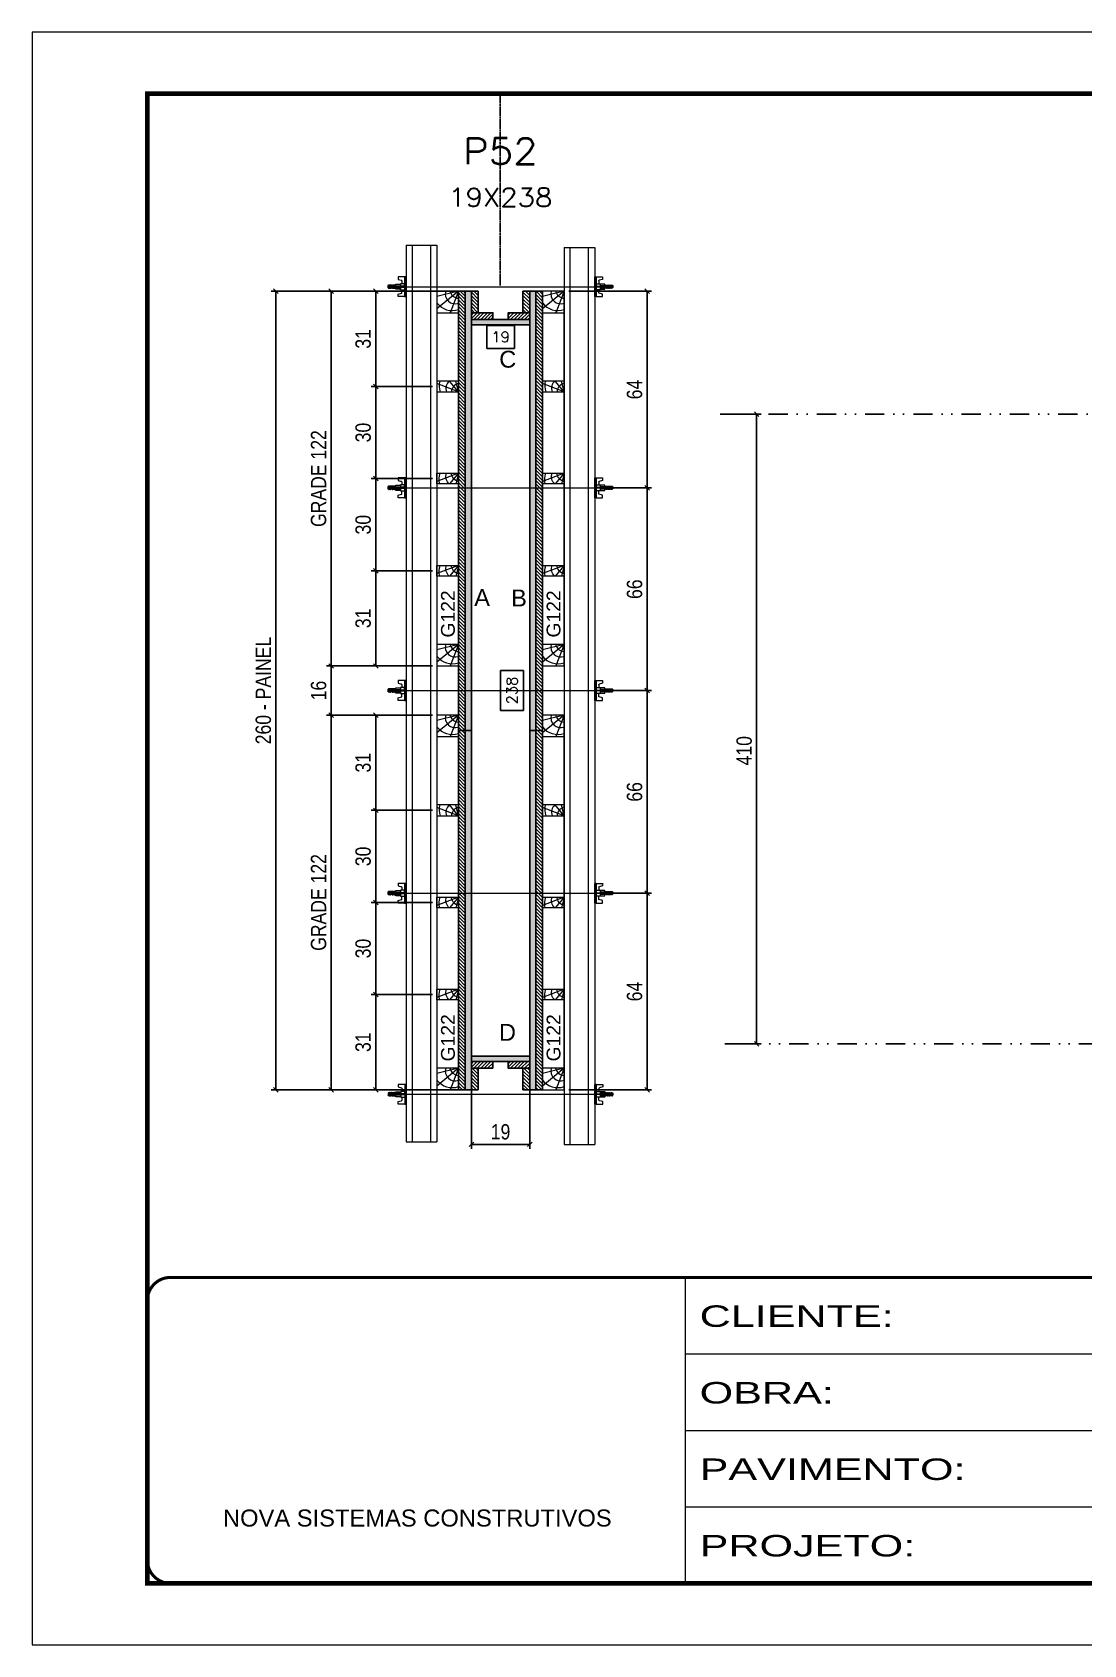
# Model space of a CAD drawing. Extents: x 2949 to 9203, y -16089 to 12527.
# Drawn here: x 2949 to 3634, y -12643 to -11593 of the extents above; entities that cross this region are included whole.
import ezdxf
from ezdxf.enums import TextEntityAlignment as Align

# ---------------------------------------------------------------- set-up
doc = ezdxf.new("R2010")
doc.units = 0
for name, pattern in [('CONTINUO', [0]), ('DASHED', [0.75, 0.5, -0.25]), ('DIVIDE2', [0.625, 0.25, -0.125, 0, -0.125, 0, -0.125]), ('HIDDEN', [0.375, 0.25, -0.125])]:
    doc.linetypes.add(name, pattern=pattern)
for name, color, linetype in [('CHAPA', 1, 'Continuous'), ('COTA', 241, 'Continuous'), ('Cota Seção (2x)', 4, 'Continuous'), ('cotas', 4, 'Continuous'), ('MEIO_PONT', 93, 'Continuous'), ('Nível', 160, 'Continuous'), ('Painéis', 200, 'Continuous'), ('SARRAFO', 251, 'Continuous'), ('Texto de Titulo', 7, 'Continuous'), ('Texto Qtd Sarr', 242, 'Continuous'), ('TEXTO_GERAL', 7, 'Continuous')]:
    doc.layers.add(name, color=color, linetype=linetype)
for name, color, linetype, lineweight in [('Folhas', 255, 'Continuous', 9), ('Hachura', 251, 'Continuous', 9), ('Madeira', 126, 'Continuous', 18), ('Perfil Metálico', 224, 'Continuous', 18), ('SARRAFO DE PRESSAO', 251, 'DASHED', 9), ('Texto Seção', 7, 'Continuous', 15)]:
    doc.layers.add(name, color=color, linetype=linetype, lineweight=lineweight)
doc.styles.add('ARIAL', font='arial.ttf')
doc.styles.add('COTA TECNICA', font='techl___.ttf', dxfattribs={"height": 10})
doc.styles.add('COTA TECNICA 2X', font='techl___.ttf', dxfattribs={"height": 10})
doc.styles.add('ROMANS', font='romans.shx')
doc.styles.add('SANSSERIF', font='sas_____.pfb')
doc.styles.add('Tecnologia', font='')
doc.styles.get('Tecnologia').set_extended_font_data('Forgotten Futurist')
doc.dimstyles.new('PAINEL', dxfattribs={"dimtxt": 10, "dimasz": 3, "dimexe": 3, "dimexo": 3, "dimgap": 3, "dimtad": 1, "dimdec": 1, "dimzin": 12, "dimdsep": 46, "dimtxsty": 'COTA TECNICA', "dimblk1": 'OBLIQUE', "dimblk2": 'OBLIQUE', "dimsah": 1, "dimcen": 0.9, "dimclrd": 4, "dimclre": 4, "dimclrt": 240, "dimadec": 1, "dimazin": 3, "dimtfac": 1, "dimtdec": 1, "dimtmove": 0, "dimatfit": 3, "dimfxl": 1, "dimtolj": 1, "dimtzin": 12, "dimarcsym": 0})
doc.dimstyles.new('SECAO PILAR', dxfattribs={"dimtxt": 10, "dimasz": 3, "dimexe": 3, "dimexo": 3, "dimgap": 3, "dimtad": 1, "dimdec": 1, "dimlfac": 0.5, "dimzin": 12, "dimdsep": 46, "dimtxsty": 'COTA TECNICA 2X', "dimblk1": 'OBLIQUE', "dimblk2": 'OBLIQUE', "dimsah": 1, "dimcen": 0.9, "dimclrd": 256, "dimclre": 256, "dimclrt": 256, "dimadec": 1, "dimazin": 3, "dimtfac": 1, "dimtdec": 1, "dimtmove": 0, "dimatfit": 3, "dimfxl": 1, "dimtolj": 1, "dimtzin": 12, "dimarcsym": 0})
doc.dimstyles.new('SECÇÃO 2', dxfattribs={"dimtxt": 7, "dimasz": 6, "dimexe": 0.18, "dimexo": 2, "dimgap": -4, "dimtad": 3, "dimdec": 1, "dimlfac": 0.5, "dimzin": 12, "dimdsep": 46, "dimtxsty": 'ROMANS', "dimblk": 'ARCHTICK', "dimcen": 0.09, "dimse1": 1, "dimse2": 1, "dimsd1": 1, "dimsd2": 1, "dimclrd": 180, "dimclre": 5, "dimclrt": 1, "dimadec": 0, "dimazin": 3, "dimtfac": 1, "dimtdec": 1, "dimtofl": 0, "dimtmove": 0, "dimatfit": 3, "dimldrblk": 'ARCHTICK', "dimfxl": 1, "dimtolj": 1, "dimtzin": 0, "dimarcsym": 0})
pattern_1 = [(135, (-19656.3511, -2638.021), (-1.12253202, -1.12253202), [])]
pattern_2 = [(135, (-19664.7511, -2773.041), (-1.12253202, -1.12253202), [])]

# ---------------------------------------------------------------- blocks, each defined once
blk = doc.blocks.new('9999999999')
at = {"color": 30, "linetype": 'CONTINUO'}
for p, q in [((98564.6, 34230.2), (98564.6, 34429.4)), ((98564.6, 34379.6), (99584, 34379.6)), ((98564.6, 34329.8), (99488, 34329.8)), ((98564.6, 34280), (99488, 34280))]:
    blk.add_line(p, q, dxfattribs=at)
at = {"color": 30, "linetype": 'CONTINUO', "const_width": 2}
blk.add_lwpolyline([(99584, 34230.2), (99584, 34414.4, 0.414214), (99569, 34429.4), (98229, 34429.4, 0.414214), (98214, 34414.4), (98214, 34245.2, 0.414214), (98229, 34230.2), (99584, 34230.2)], format="xyb", dxfattribs=at)
at = {"layer": 'Folhas'}
blk.add_lwpolyline([(98139, 34190.2), (99624, 34190.2), (99624, 35240.2), (98139, 35240.2)], close=True, dxfattribs=at)
at = {"layer": 'Folhas', "color": 30, "const_width": 3}
blk.add_lwpolyline([(98214, 34230.2), (99584, 34230.2), (99584, 35200.2), (98214, 35200.2)], close=True, dxfattribs=at)
at = {"color": 7, "linetype": 'Continuous', "ltscale": 5, "style": 'ARIAL'}
blk.add_text('NOVA SISTEMAS CONSTRUTIVOS', height=11.059, dxfattribs=at).set_placement((98263.2, 34267.2))
at = {"layer": 'Folhas', "color": 7, "style": 'Tecnologia', "width": 1.5}
for s, p in [('CLIENTE:', (98573.7, 34397.2)), ('OBRA:', (98573.7, 34347.3)), ('PAVIMENTO:', (98573.7, 34297.5)), ('PROJETO:', (98573.7, 34247.7))]:
    blk.add_text(s, height=14, dxfattribs=at).set_placement(p)
blk = doc.blocks.new('titulo1')
at = {"layer": 'Defpoints', "color": 252, "linetype": 'HIDDEN', "ltscale": 2}
blk.add_line((0, 0), (0, 125), dxfattribs=at)
at = {"layer": 'Defpoints', "style": 'ROMANS', "oblique": 15}
blk.add_attdef('FOLHA', text='', height=10, dxfattribs=at).set_placement((0, 15.6), align=Align.MIDDLE_CENTER)
at = {"layer": 'Texto Qtd Sarr', "color": 3, "style": 'ROMANS', "oblique": 15}
for tag, height, p in [('TITULO', 17, (0, 71.4)), ('SEÇÃO', 12, (0, 41.5))]:
    blk.add_attdef(tag, text='', height=height, dxfattribs=at).set_placement(p, align=Align.MIDDLE_CENTER)
blk = doc.blocks.new('*D2833')
at = {"layer": 'Cota Seção (2x)', "color": 180, "lineweight": -2, "transparency": 16777216}
for p, q in [((3263.1, -11784.2), (3245.1, -11784.2)), ((3245.1, -11784.2), (3245.1, -11799.2)), ((3263.1, -11799.2), (3263.1, -11784.2)), ((3245.1, -11799.2), (3263.1, -11799.2))]:
    blk.add_line(p, q, dxfattribs=at)
at = {"layer": 'Defpoints', "color": 0, "transparency": 16777216}
for p in [(3235.1, -11801.3), (3273.1, -11801.3), (3235.1, -11803.2)]:
    blk.add_point(p, dxfattribs=at)
at = {"layer": 'Cota Seção (2x)', "color": 1, "transparency": 16777216, "insert": (3254.1, -11791.7), "char_height": 7, "attachment_point": 5, "style": 'ROMANS'}
blk.add_mtext('\\A1;19', dxfattribs=at)
blk = doc.blocks.new('_ArchTick')
at = {"color": 0, "linetype": 'ByBlock', "const_width": 0.15}
blk.add_lwpolyline([(-0.5, -0.5), (0.5, 0.5)], dxfattribs=at)
blk = doc.blocks.new('_Oblique')
at = {"color": 0, "linetype": 'ByBlock', "lineweight": -2}
blk.add_line((-0.5, -0.5), (0.5, 0.5), dxfattribs=at)
blk = doc.blocks.new('*D2834')
at = {"layer": 'COTA', "lineweight": -2, "transparency": 16777216}
for p, q in [((3231.4, -11762), (3104.7, -11762)), ((3107.7, -11762), (3107.7, -12282)), ((3231.4, -12282), (3104.7, -12282))]:
    blk.add_line(p, q, dxfattribs=at)
at = {"layer": 'Defpoints', "color": 0, "transparency": 16777216}
for p in [(3234.4, -11762), (3107.7, -12282), (3234.4, -12282)]:
    blk.add_point(p, dxfattribs=at)
at = {"layer": 'COTA', "lineweight": -2, "transparency": 16777216, "xscale": 3, "yscale": 3, "zscale": 3}
for p, rotation in [((3107.7, -11762), 90), ((3107.7, -12282), 270)]:
    blk.add_blockref('_Oblique', p, dxfattribs=dict(at, rotation=rotation))
at = {"layer": 'COTA', "transparency": 16777216, "insert": (3099.6, -12022), "char_height": 10, "attachment_point": 5, "rotation": 90, "style": 'COTA TECNICA 2X'}
blk.add_mtext('\\A1;260 - PAINEL', dxfattribs=at)
blk = doc.blocks.new('C')
at = {"layer": 'Hachura', "color": 0}
for p, q in [((0, 3.22), (0, -3.22)), ((0.45, 3.22), (0, 3.22)), ((0.46, 3.16), (0, 3.16)), ((0.46, 3.05), (0, 3.05)), ((0.46, 2.88), (0, 2.88)), ((0, 2.75), (0, -1.16)), ((0.46, 2.65), (0, 2.65)), ((0.46, 2.23), (0, 2.23)), ((0.46, 1.51), (0, 1.51)), ((0.39, 0.49), (0.17, 0.49)), ((0.45, -3.23), (0.45, 3.22)), ((0.45, 3.22), (2.58, 3.22)), ((1.74, 0.97), (0.45, 0.97)), ((1.45, 0.1), (0.45, 0.1)), ((1.35, 1.94), (1.35, 0.96)), ((2.58, 2.39), (1.47, 2.09)), ((1.74, -0.97), (1.74, 0.97)), ((1.74, 0.97), (1.74, 0.84)), ((1.74, 0.97), (1.74, 0.84)), ((1.74, 0.84), (3.35, 0.84)), ((3.35, 0.45), (1.74, 0.45)), ((2.58, 3.22), (2.58, 2.39)), ((3.32, 0.84), (3.32, -0.84)), ((3.35, 0.84), (3.35, -0.84)), ((3.68, 0.45), (3.35, 0.45)), ((3.84, -0.52), (3.35, 0.45)), ((3.35, 0.06), (3.67, -0.57)), ((3.68, 0.45), (4.16, -0.52)), ((3.72, 0.5), (4.25, -0.57)), ((4.37, -0.55), (3.83, 0.53)), ((4.15, 0.45), (3.93, 0.45)), ((4.42, -0.52), (3.93, 0.45)), ((4.15, 0.45), (4.26, 0.45)), ((4.26, 0.45), (4.74, -0.52)), ((4.3, 0.5), (4.83, -0.57)), ((4.95, -0.55), (4.41, 0.53)), ((4.51, 0.45), (4.84, 0.45)), ((5, -0.52), (4.51, 0.45)), ((4.84, 0.45), (5.32, -0.52)), ((4.88, 0.5), (5.41, -0.57)), ((5.53, -0.55), (4.99, 0.53)), ((5.58, -0.52), (5.09, 0.45)), ((5.42, 0.45), (5.09, 0.45)), ((5.58, -0.52), (5.09, 0.45)), ((5.42, 0.45), (5.74, -0.19)), ((5.46, 0.5), (5.74, -0.07)), ((5.74, 0.19), (5.57, 0.53)), ((5.74, 0.32), (5.68, 0.45)), ((5.68, 0.45), (5.74, 0.45)), ((5.74, 0.45), (5.9, 0.29)), ((5.74, 0.45), (5.74, -0.52)), ((5.9, -0.36), (5.9, 0.29)), ((0.45, 0), (0, 0)), ((0.46, -1.52), (0, -1.52)), ((0.46, -2.23), (0, -2.23)), ((0.46, -2.65), (0, -2.65)), ((0.46, -2.88), (0, -2.88)), ((0.46, -3.05), (0, -3.05)), ((0.46, -3.16), (0, -3.16)), ((0, -3.22), (2.57, -3.22)), ((0.08, -0.48), (0.29, -0.48)), ((0.29, -0.48), (0.4, -0.48)), ((0.45, 0), (0.45, -0.97)), ((0.45, -0.16), (1.45, -0.16)), ((0.45, -0.65), (0.45, -0.32)), ((0.45, -3.23), (0.45, -0.65)), ((0.45, -0.97), (1.74, -0.97)), ((1.35, -1.94), (1.35, -0.97)), ((2.58, -2.39), (1.47, -2.1)), ((3.35, -0.32), (1.74, -0.32)), ((3.35, -0.84), (1.74, -0.84)), ((2.58, -3.23), (2.58, -2.39)), ((3.35, -0.07), (3.58, -0.52)), ((3.35, -0.52), (3.58, -0.52)), ((3.84, -0.52), (4.16, -0.52)), ((4.42, -0.52), (4.74, -0.52)), ((4.63, -0.52), (4.74, -0.52)), ((5, -0.52), (5.32, -0.52)), ((5.58, -0.52), (5.74, -0.52)), ((5.74, -0.52), (5.9, -0.36)), ((5.74, -0.52), (5.74, -0.52))]:
    blk.add_line(p, q, dxfattribs=at)
for centre, radius, start, end in [((1.52, 1.94), 0.161, 104.7436, 180), ((1.44, -0.03), 0.129, 272.695, 87.305), ((3.81, 0.39), 0.143, 25.5688, 154.4312), ((4.39, 0.39), 0.143, 25.5688, 154.4312), ((4.97, 0.39), 0.143, 25.5688, 154.4312), ((5.55, 0.39), 0.143, 25.5688, 154.4312), ((0.17, -0.37), 0.174, 221.744, 317.8592), ((1.52, -1.94), 0.161, 180, 255.2564), ((3.71, -0.4), 0.174, 222.1408, 318.256), ((4.29, -0.4), 0.174, 222.1408, 318.256), ((4.87, -0.4), 0.174, 222.1408, 318.256), ((5.45, -0.4), 0.174, 222.1408, 318.256), ((5.61, -0.4), 0.174, 317.8592, 318.256)]:
    blk.add_arc(centre, radius, start, end, dxfattribs=at)
blk = doc.blocks.new('PONTALETE')
at = {"layer": 'Madeira'}
for q in [(2.71, 7), (7, 5.76), (7, 1.74)]:
    blk.add_line((0, 0), q, dxfattribs=at)
blk.add_lwpolyline([(0, 0), (7, 0), (7, 7), (0, 7)], close=True, dxfattribs=at)
for centre, radius, start, end in [((2.04, 0.06), 6.23, 37.2818, 109.0913), ((1.09, 0.9), 3.19, 343.603, 109.9847), ((-0.21, -0.78), 3.09, 14.6322, 86.0383)]:
    blk.add_arc(centre, radius, start, end, dxfattribs=at)
blk = doc.blocks.new('MEIO PONTALETE')
at = {"layer": 'Madeira'}
for q in [(2.71, 7), (3.5, 2.88), (3.5, 0.87)]:
    blk.add_line((0, 0), q, dxfattribs=at)
blk.add_lwpolyline([(0, 0), (3.5, 0), (3.5, 7), (0, 7)], close=True, dxfattribs=at)
for centre, radius, start, end in [((2.04, 0.06), 6.23, 76.4499, 109.0913), ((1.09, 0.9), 3.19, 40.9063, 109.9847), ((-0.21, -0.78), 3.09, 14.6322, 86.0383)]:
    blk.add_arc(centre, radius, start, end, dxfattribs=at)
blk = doc.blocks.new('*D2864')
at = {"layer": 'COTA', "lineweight": -2, "transparency": 16777216}
for p, q in [((3209.7, -11762), (3169.8, -11762)), ((3172.8, -11762), (3172.8, -11824)), ((3209.7, -11824), (3169.8, -11824))]:
    blk.add_line(p, q, dxfattribs=at)
at = {"layer": 'Defpoints', "color": 0, "transparency": 16777216}
for p in [(3212.7, -11762), (3172.8, -11824), (3212.7, -11824)]:
    blk.add_point(p, dxfattribs=at)
at = {"layer": 'COTA', "lineweight": -2, "transparency": 16777216, "xscale": 3, "yscale": 3, "zscale": 3}
for p, rotation in [((3172.8, -11762), 90), ((3172.8, -11824), 270)]:
    blk.add_blockref('_Oblique', p, dxfattribs=dict(at, rotation=rotation))
at = {"layer": 'COTA', "transparency": 16777216, "insert": (3164.6, -11793), "char_height": 10, "attachment_point": 5, "rotation": 90, "style": 'COTA TECNICA 2X'}
blk.add_mtext('\\A1;31', dxfattribs=at)
blk = doc.blocks.new('*D2865')
at = {"layer": 'COTA', "lineweight": -2, "transparency": 16777216}
for p, q in [((3209.7, -11824), (3169.8, -11824)), ((3172.8, -11824), (3172.8, -11884)), ((3209.7, -11884), (3169.8, -11884))]:
    blk.add_line(p, q, dxfattribs=at)
at = {"layer": 'Defpoints', "color": 0, "transparency": 16777216}
for p in [(3212.7, -11824), (3172.8, -11884), (3212.7, -11884)]:
    blk.add_point(p, dxfattribs=at)
at = {"layer": 'COTA', "lineweight": -2, "transparency": 16777216, "xscale": 3, "yscale": 3, "zscale": 3}
for p, rotation in [((3172.8, -11824), 90), ((3172.8, -11884), 270)]:
    blk.add_blockref('_Oblique', p, dxfattribs=dict(at, rotation=rotation))
at = {"layer": 'COTA', "transparency": 16777216, "insert": (3164.6, -11854), "char_height": 10, "attachment_point": 5, "rotation": 90, "style": 'COTA TECNICA 2X'}
blk.add_mtext('\\A1;30', dxfattribs=at)
blk = doc.blocks.new('*D2866')
at = {"layer": 'COTA', "lineweight": -2, "transparency": 16777216}
for p, q in [((3209.7, -11884), (3169.8, -11884)), ((3172.8, -11884), (3172.8, -11944)), ((3209.7, -11944), (3169.8, -11944))]:
    blk.add_line(p, q, dxfattribs=at)
at = {"layer": 'Defpoints', "color": 0, "transparency": 16777216}
for p in [(3212.7, -11884), (3172.8, -11944), (3212.7, -11944)]:
    blk.add_point(p, dxfattribs=at)
at = {"layer": 'COTA', "lineweight": -2, "transparency": 16777216, "xscale": 3, "yscale": 3, "zscale": 3}
for p, rotation in [((3172.8, -11884), 90), ((3172.8, -11944), 270)]:
    blk.add_blockref('_Oblique', p, dxfattribs=dict(at, rotation=rotation))
at = {"layer": 'COTA', "transparency": 16777216, "insert": (3164.6, -11914), "char_height": 10, "attachment_point": 5, "rotation": 90, "style": 'COTA TECNICA 2X'}
blk.add_mtext('\\A1;30', dxfattribs=at)
blk = doc.blocks.new('*D2867')
at = {"layer": 'COTA', "lineweight": -2, "transparency": 16777216}
for p, q in [((3209.7, -11944), (3169.8, -11944)), ((3172.8, -11944), (3172.8, -12006)), ((3209.7, -12006), (3169.8, -12006))]:
    blk.add_line(p, q, dxfattribs=at)
at = {"layer": 'Defpoints', "color": 0, "transparency": 16777216}
for p in [(3212.7, -11944), (3172.8, -12006), (3212.7, -12006)]:
    blk.add_point(p, dxfattribs=at)
at = {"layer": 'COTA', "lineweight": -2, "transparency": 16777216, "xscale": 3, "yscale": 3, "zscale": 3}
for p, rotation in [((3172.8, -11944), 90), ((3172.8, -12006), 270)]:
    blk.add_blockref('_Oblique', p, dxfattribs=dict(at, rotation=rotation))
at = {"layer": 'COTA', "transparency": 16777216, "insert": (3164.6, -11975), "char_height": 10, "attachment_point": 5, "rotation": 90, "style": 'COTA TECNICA 2X'}
blk.add_mtext('\\A1;31', dxfattribs=at)
blk = doc.blocks.new('*D2868')
at = {"layer": 'COTA', "lineweight": -2, "transparency": 16777216}
for p, q in [((3209.7, -11762), (3140.7, -11762)), ((3143.7, -12006), (3143.7, -11762)), ((3209.7, -12006), (3140.7, -12006))]:
    blk.add_line(p, q, dxfattribs=at)
at = {"layer": 'Defpoints', "color": 0, "transparency": 16777216}
for p in [(3143.7, -11762), (3212.7, -11762), (3212.7, -12006)]:
    blk.add_point(p, dxfattribs=at)
at = {"layer": 'COTA', "lineweight": -2, "transparency": 16777216, "xscale": 3, "yscale": 3, "zscale": 3}
for p, rotation in [((3143.7, -11762), 90), ((3143.7, -12006), 270)]:
    blk.add_blockref('_Oblique', p, dxfattribs=dict(at, rotation=rotation))
at = {"layer": 'COTA', "transparency": 16777216, "insert": (3135.6, -11884), "char_height": 10, "attachment_point": 5, "rotation": 90, "style": 'COTA TECNICA 2X'}
blk.add_mtext('\\A1;GRADE 122', dxfattribs=at)
blk = doc.blocks.new('*D2835')
at = {"layer": 'COTA', "lineweight": -2, "transparency": 16777216}
for p, q in [((3209.7, -12220), (3169.8, -12220)), ((3172.8, -12282), (3172.8, -12220)), ((3209.7, -12282), (3169.8, -12282))]:
    blk.add_line(p, q, dxfattribs=at)
at = {"layer": 'Defpoints', "color": 0, "transparency": 16777216}
for p in [(3172.8, -12220), (3212.7, -12220), (3212.7, -12282)]:
    blk.add_point(p, dxfattribs=at)
at = {"layer": 'COTA', "lineweight": -2, "transparency": 16777216, "xscale": 3, "yscale": 3, "zscale": 3}
for p, rotation in [((3172.8, -12220), 90), ((3172.8, -12282), 270)]:
    blk.add_blockref('_Oblique', p, dxfattribs=dict(at, rotation=rotation))
at = {"layer": 'COTA', "transparency": 16777216, "insert": (3164.6, -12251), "char_height": 10, "attachment_point": 5, "rotation": 90, "style": 'COTA TECNICA 2X'}
blk.add_mtext('\\A1;31', dxfattribs=at)
blk = doc.blocks.new('*D2836')
at = {"layer": 'COTA', "lineweight": -2, "transparency": 16777216}
for p, q in [((3209.7, -12160), (3169.8, -12160)), ((3172.8, -12220), (3172.8, -12160)), ((3209.7, -12220), (3169.8, -12220))]:
    blk.add_line(p, q, dxfattribs=at)
at = {"layer": 'Defpoints', "color": 0, "transparency": 16777216}
for p in [(3172.8, -12160), (3212.7, -12160), (3212.7, -12220)]:
    blk.add_point(p, dxfattribs=at)
at = {"layer": 'COTA', "lineweight": -2, "transparency": 16777216, "xscale": 3, "yscale": 3, "zscale": 3}
for p, rotation in [((3172.8, -12160), 90), ((3172.8, -12220), 270)]:
    blk.add_blockref('_Oblique', p, dxfattribs=dict(at, rotation=rotation))
at = {"layer": 'COTA', "transparency": 16777216, "insert": (3164.6, -12190), "char_height": 10, "attachment_point": 5, "rotation": 90, "style": 'COTA TECNICA 2X'}
blk.add_mtext('\\A1;30', dxfattribs=at)
blk = doc.blocks.new('*D2837')
at = {"layer": 'COTA', "lineweight": -2, "transparency": 16777216}
for p, q in [((3209.7, -12100), (3169.8, -12100)), ((3172.8, -12160), (3172.8, -12100)), ((3209.7, -12160), (3169.8, -12160))]:
    blk.add_line(p, q, dxfattribs=at)
at = {"layer": 'Defpoints', "color": 0, "transparency": 16777216}
for p in [(3172.8, -12100), (3212.7, -12100), (3212.7, -12160)]:
    blk.add_point(p, dxfattribs=at)
at = {"layer": 'COTA', "lineweight": -2, "transparency": 16777216, "xscale": 3, "yscale": 3, "zscale": 3}
for p, rotation in [((3172.8, -12100), 90), ((3172.8, -12160), 270)]:
    blk.add_blockref('_Oblique', p, dxfattribs=dict(at, rotation=rotation))
at = {"layer": 'COTA', "transparency": 16777216, "insert": (3164.6, -12130), "char_height": 10, "attachment_point": 5, "rotation": 90, "style": 'COTA TECNICA 2X'}
blk.add_mtext('\\A1;30', dxfattribs=at)
blk = doc.blocks.new('*D2838')
at = {"layer": 'COTA', "lineweight": -2, "transparency": 16777216}
for p, q in [((3209.7, -12038), (3169.8, -12038)), ((3172.8, -12100), (3172.8, -12038)), ((3209.7, -12100), (3169.8, -12100))]:
    blk.add_line(p, q, dxfattribs=at)
at = {"layer": 'Defpoints', "color": 0, "transparency": 16777216}
for p in [(3172.8, -12038), (3212.7, -12038), (3212.7, -12100)]:
    blk.add_point(p, dxfattribs=at)
at = {"layer": 'COTA', "lineweight": -2, "transparency": 16777216, "xscale": 3, "yscale": 3, "zscale": 3}
for p, rotation in [((3172.8, -12038), 90), ((3172.8, -12100), 270)]:
    blk.add_blockref('_Oblique', p, dxfattribs=dict(at, rotation=rotation))
at = {"layer": 'COTA', "transparency": 16777216, "insert": (3164.6, -12069), "char_height": 10, "attachment_point": 5, "rotation": 90, "style": 'COTA TECNICA 2X'}
blk.add_mtext('\\A1;31', dxfattribs=at)
blk = doc.blocks.new('*D2839')
at = {"layer": 'COTA', "lineweight": -2, "transparency": 16777216}
for p, q in [((3209.7, -12038), (3140.7, -12038)), ((3143.7, -12038), (3143.7, -12282)), ((3209.7, -12282), (3140.7, -12282))]:
    blk.add_line(p, q, dxfattribs=at)
at = {"layer": 'Defpoints', "color": 0, "transparency": 16777216}
for p in [(3212.7, -12038), (3143.7, -12282), (3212.7, -12282)]:
    blk.add_point(p, dxfattribs=at)
at = {"layer": 'COTA', "lineweight": -2, "transparency": 16777216, "xscale": 3, "yscale": 3, "zscale": 3}
for p, rotation in [((3143.7, -12038), 90), ((3143.7, -12282), 270)]:
    blk.add_blockref('_Oblique', p, dxfattribs=dict(at, rotation=rotation))
at = {"layer": 'COTA', "transparency": 16777216, "insert": (3135.6, -12160), "char_height": 10, "attachment_point": 5, "rotation": 90, "style": 'COTA TECNICA 2X'}
blk.add_mtext('\\A1;GRADE 122', dxfattribs=at)
blk = doc.blocks.new('*D2869')
at = {"layer": 'COTA', "lineweight": -2, "transparency": 16777216}
for p, q in [((3209.7, -12006), (3140.7, -12006)), ((3143.7, -12038), (3143.7, -12006)), ((3209.7, -12038), (3140.7, -12038))]:
    blk.add_line(p, q, dxfattribs=at)
at = {"layer": 'Defpoints', "color": 0, "transparency": 16777216}
for p in [(3143.7, -12006), (3212.7, -12006), (3212.7, -12038)]:
    blk.add_point(p, dxfattribs=at)
at = {"layer": 'COTA', "lineweight": -2, "transparency": 16777216, "xscale": 3, "yscale": 3, "zscale": 3}
for p, rotation in [((3143.7, -12006), 90), ((3143.7, -12038), 270)]:
    blk.add_blockref('_Oblique', p, dxfattribs=dict(at, rotation=rotation))
at = {"layer": 'COTA', "transparency": 16777216, "insert": (3135.6, -12022), "char_height": 10, "attachment_point": 5, "rotation": 90, "style": 'COTA TECNICA 2X'}
blk.add_mtext('\\A1;16', dxfattribs=at)
blk = doc.blocks.new('*D2870')
at = {"layer": 'COTA', "lineweight": -2, "transparency": 16777216}
for p, q in [((3325, -12154), (3352.5, -12154)), ((3349.5, -12282), (3349.5, -12154)), ((3298.5, -12282), (3352.5, -12282))]:
    blk.add_line(p, q, dxfattribs=at)
at = {"layer": 'Defpoints', "color": 0, "transparency": 16777216}
for p in [(3322, -12154), (3349.5, -12154), (3295.5, -12282)]:
    blk.add_point(p, dxfattribs=at)
at = {"layer": 'COTA', "lineweight": -2, "transparency": 16777216, "xscale": 3, "yscale": 3, "zscale": 3}
for p, rotation in [((3349.5, -12154), 90), ((3349.5, -12282), 270)]:
    blk.add_blockref('_Oblique', p, dxfattribs=dict(at, rotation=rotation))
at = {"layer": 'COTA', "transparency": 16777216, "insert": (3341.4, -12218), "char_height": 10, "attachment_point": 5, "rotation": 90, "style": 'COTA TECNICA 2X'}
blk.add_mtext('\\A1;64', dxfattribs=at)
blk = doc.blocks.new('*D2871')
at = {"layer": 'COTA', "lineweight": -2, "transparency": 16777216}
for p, q in [((3318.4, -12022), (3352.5, -12022)), ((3349.5, -12154), (3349.5, -12022)), ((3325, -12154), (3352.5, -12154))]:
    blk.add_line(p, q, dxfattribs=at)
at = {"layer": 'Defpoints', "color": 0, "transparency": 16777216}
for p in [(3315.4, -12022), (3349.5, -12022), (3322, -12154)]:
    blk.add_point(p, dxfattribs=at)
at = {"layer": 'COTA', "lineweight": -2, "transparency": 16777216, "xscale": 3, "yscale": 3, "zscale": 3}
for p, rotation in [((3349.5, -12022), 90), ((3349.5, -12154), 270)]:
    blk.add_blockref('_Oblique', p, dxfattribs=dict(at, rotation=rotation))
at = {"layer": 'COTA', "transparency": 16777216, "insert": (3341.4, -12088), "char_height": 10, "attachment_point": 5, "rotation": 90, "style": 'COTA TECNICA 2X'}
blk.add_mtext('\\A1;66', dxfattribs=at)
blk = doc.blocks.new('*D2872')
at = {"layer": 'COTA', "lineweight": -2, "transparency": 16777216}
for p, q in [((3318.4, -11890), (3352.5, -11890)), ((3349.5, -12022), (3349.5, -11890)), ((3318.4, -12022), (3352.5, -12022))]:
    blk.add_line(p, q, dxfattribs=at)
at = {"layer": 'Defpoints', "color": 0, "transparency": 16777216}
for p in [(3315.4, -11890), (3349.5, -11890), (3315.4, -12022)]:
    blk.add_point(p, dxfattribs=at)
at = {"layer": 'COTA', "lineweight": -2, "transparency": 16777216, "xscale": 3, "yscale": 3, "zscale": 3}
for p, rotation in [((3349.5, -11890), 90), ((3349.5, -12022), 270)]:
    blk.add_blockref('_Oblique', p, dxfattribs=dict(at, rotation=rotation))
at = {"layer": 'COTA', "transparency": 16777216, "insert": (3341.4, -11956), "char_height": 10, "attachment_point": 5, "rotation": 90, "style": 'COTA TECNICA 2X'}
blk.add_mtext('\\A1;66', dxfattribs=at)
blk = doc.blocks.new('*D2873')
at = {"layer": 'COTA', "lineweight": -2, "transparency": 16777216}
for p, q in [((3298.5, -11762), (3352.5, -11762)), ((3349.5, -11890), (3349.5, -11762)), ((3318.4, -11890), (3352.5, -11890))]:
    blk.add_line(p, q, dxfattribs=at)
at = {"layer": 'Defpoints', "color": 0, "transparency": 16777216}
for p in [(3295.5, -11762), (3349.5, -11762), (3315.4, -11890)]:
    blk.add_point(p, dxfattribs=at)
at = {"layer": 'COTA', "lineweight": -2, "transparency": 16777216, "xscale": 3, "yscale": 3, "zscale": 3}
for p, rotation in [((3349.5, -11762), 90), ((3349.5, -11890), 270)]:
    blk.add_blockref('_Oblique', p, dxfattribs=dict(at, rotation=rotation))
at = {"layer": 'COTA', "transparency": 16777216, "insert": (3341.4, -11826), "char_height": 10, "attachment_point": 5, "rotation": 90, "style": 'COTA TECNICA 2X'}
blk.add_mtext('\\A1;64', dxfattribs=at)
blk = doc.blocks.new('*D2874')
at = {"layer": 'COTA', "lineweight": -2, "transparency": 16777216}
for p, q in [((3235.1, -12266.6), (3235.1, -12320.5)), ((3273.1, -12266.6), (3273.1, -12320.5)), ((3235.1, -12317.5), (3273.1, -12317.5))]:
    blk.add_line(p, q, dxfattribs=at)
at = {"layer": 'Defpoints', "color": 0, "transparency": 16777216}
for p in [(3235.1, -12263.6), (3273.1, -12263.6), (3273.1, -12317.5)]:
    blk.add_point(p, dxfattribs=at)
at = {"layer": 'COTA', "lineweight": -2, "transparency": 16777216, "xscale": 3, "yscale": 3, "zscale": 3, "rotation": 180}
blk.add_blockref('_Oblique', (3235.1, -12317.5), dxfattribs=at)
at = {"layer": 'COTA', "lineweight": -2, "transparency": 16777216, "xscale": 3, "yscale": 3, "zscale": 3}
blk.add_blockref('_Oblique', (3273.1, -12317.5), dxfattribs=at)
at = {"layer": 'COTA', "transparency": 16777216, "insert": (3254.1, -12309.4), "char_height": 10, "attachment_point": 5, "style": 'COTA TECNICA 2X'}
blk.add_mtext('\\A1;19', dxfattribs=at)
blk = doc.blocks.new('*D2840')
at = {"layer": 'COTA', "color": 180, "lineweight": -2, "transparency": 16777216}
for p, q in [((3269.1, -12009), (3254.1, -12009)), ((3254.1, -12009), (3254.1, -12035)), ((3269.1, -12035), (3269.1, -12009)), ((3254.1, -12035), (3269.1, -12035))]:
    blk.add_line(p, q, dxfattribs=at)
at = {"layer": 'Defpoints', "color": 0, "transparency": 16777216}
for p in [(3273.1, -11784), (3273.1, -12260), (3273.1, -12260)]:
    blk.add_point(p, dxfattribs=at)
at = {"layer": 'COTA', "color": 1, "transparency": 16777216, "insert": (3261.6, -12022), "char_height": 7, "attachment_point": 5, "rotation": 90, "style": 'ROMANS'}
blk.add_mtext('\\A1;238', dxfattribs=at)
blk = doc.blocks.new('*D2875')
at = {"layer": 'cotas', "color": 4, "linetype": 'ByBlock', "lineweight": -2, "transparency": 16777216}
for p, q in [((3400.2, -11842.1), (3423.9, -11842.1)), ((3420.9, -11842.1), (3420.9, -12252.1)), ((3400.2, -12252.1), (3423.9, -12252.1))]:
    blk.add_line(p, q, dxfattribs=at)
at = {"layer": 'Defpoints', "color": 0, "linetype": 'ByBlock', "transparency": 16777216}
for p in [(3397.2, -11842.1), (3397.2, -12252.1), (3420.9, -12252.1)]:
    blk.add_point(p, dxfattribs=at)
at = {"layer": 'cotas', "color": 4, "linetype": 'ByBlock', "lineweight": -2, "transparency": 16777216, "xscale": 3, "yscale": 3, "zscale": 3}
for p, rotation in [((3420.9, -11842.1), 90), ((3420.9, -12252.1), 270)]:
    blk.add_blockref('_Oblique', p, dxfattribs=dict(at, rotation=rotation))
at = {"layer": 'cotas', "color": 240, "linetype": 'ByBlock', "transparency": 16777216, "insert": (3412.8, -12061.2), "char_height": 10, "attachment_point": 5, "rotation": 90, "style": 'COTA TECNICA'}
blk.add_mtext('\\A1;410', dxfattribs=at)

msp = doc.modelspace()

# ---------------------------------------------------------------- hatches: boundary and pattern name
at = {"layer": 'Hachura'}
h = msp.add_hatch(dxfattribs=at)
h.set_pattern_fill('ANSI31', color=256, scale=0.5, angle=450, style=0)
h.set_pattern_definition(pattern_2)
h.paths.add_polyline_path([(3226.66, -11761.97), (3231.06, -11761.97), (3231.06, -12281.99), (3226.66, -12281.99)])
h = msp.add_hatch(color=256, dxfattribs=at)
h.dxf.hatch_style = 1
h.paths.add_polyline_path([(3235.06, -12281.99), (3231.06, -12281.99), (3231.06, -11761.97), (3235.06, -11761.97)])
h = msp.add_hatch(dxfattribs=at)
h.set_pattern_fill('ANSI31', color=256, scale=0.5, angle=450, style=0)
h.set_pattern_definition(pattern_1)
h.paths.add_polyline_path([(3235.06, -11775.97), (3239.46, -11775.97), (3239.46, -11761.97), (3235.06, -11761.97)])
h = msp.add_hatch(dxfattribs=at)
h.set_pattern_fill('ANSI31', color=256, scale=0.5, angle=450, style=0)
h.set_pattern_definition(pattern_1)
h.paths.add_polyline_path([(3273.06, -11775.97), (3268.66, -11775.97), (3268.66, -11761.97), (3273.06, -11761.97)])
h = msp.add_hatch(color=256, dxfattribs=at)
h.dxf.hatch_style = 1
h.paths.add_polyline_path([(3273.06, -12281.99), (3277.06, -12281.99), (3277.06, -11761.97), (3273.06, -11761.97)])
h = msp.add_hatch(dxfattribs=at)
h.set_pattern_fill('ANSI31', color=256, scale=0.5, angle=450, style=0)
h.set_pattern_definition(pattern_2)
h.paths.add_polyline_path([(3281.46, -11761.97), (3277.06, -11761.97), (3277.06, -12281.99), (3281.46, -12281.99)])
h = msp.add_hatch(dxfattribs=at)
h.set_pattern_fill('ANSI31', color=256, scale=0.5, angle=540, style=0)
h.set_pattern_definition([(225, (-6253.8948, -34705.381), (1.12253202, -1.12253202), [])])
h.paths.add_polyline_path([(3235.06, -11775.97), (3235.06, -11780.37), (3249.06, -11780.37), (3249.06, -11775.97)])
h = msp.add_hatch(color=256, dxfattribs=at)
h.dxf.hatch_style = 1
h.paths.add_polyline_path([(3235.06, -11780.37), (3235.06, -11783.97), (3273.06, -11783.97), (3273.06, -11780.37)])
h = msp.add_hatch(dxfattribs=at)
h.set_pattern_fill('ANSI31', color=256, scale=0.5, angle=540, style=0)
h.set_pattern_definition([(225, (-6229.8948, -34705.381), (1.12253202, -1.12253202), [])])
h.paths.add_polyline_path([(3259.06, -11775.97), (3259.06, -11780.37), (3273.06, -11780.37), (3273.06, -11775.97)])
h = msp.add_hatch(color=256, dxfattribs=at)
h.dxf.hatch_style = 1
h.paths.add_polyline_path([(3235.06, -12259.99), (3235.06, -12263.59), (3273.06, -12263.59), (3273.06, -12259.99)])
h = msp.add_hatch(dxfattribs=at)
h.set_pattern_fill('ANSI31', color=256, scale=0.5, angle=540, style=0)
h.set_pattern_definition([(225, (-6253.8948, -35193.0009), (1.12253202, -1.12253202), [])])
h.paths.add_polyline_path([(3235.06, -12263.59), (3235.06, -12267.99), (3249.06, -12267.99), (3249.06, -12263.59)])
h = msp.add_hatch(dxfattribs=at)
h.set_pattern_fill('ANSI31', color=256, scale=0.5, angle=540, style=0)
h.set_pattern_definition([(225, (-6229.8948, -35193.0009), (1.12253202, -1.12253202), [])])
h.paths.add_polyline_path([(3259.06, -12263.59), (3259.06, -12267.99), (3273.06, -12267.99), (3273.06, -12263.59)])
h = msp.add_hatch(dxfattribs=at)
h.set_pattern_fill('ANSI31', color=256, scale=0.5, angle=450, style=0)
h.set_pattern_definition([(135, (-19656.3511, -2779.041), (-1.12253202, -1.12253202), [])])
h.paths.add_polyline_path([(3235.06, -12267.99), (3239.46, -12267.99), (3239.46, -12281.99), (3235.06, -12281.99)])
h = msp.add_hatch(dxfattribs=at)
h.set_pattern_fill('ANSI31', color=256, scale=0.5, angle=450, style=0)
h.set_pattern_definition([(135, (-19656.3511, -2779.041), (-1.12253202, -1.12253202), [])])
h.paths.add_polyline_path([(3273.06, -12267.99), (3268.66, -12267.99), (3268.66, -12281.99), (3273.06, -12281.99)])

# ---------------------------------------------------------------- linework, layer by layer
at = {"layer": 'CHAPA'}
for points in [[(3235.06, -12281.99), (3226.66, -12281.99), (3226.66, -11761.97), (3235.06, -11761.97)], [(3273.06, -12281.99), (3281.46, -12281.99), (3281.46, -11761.97), (3273.06, -11761.97)], [(3235.06, -11780.37), (3235.06, -11783.97), (3273.06, -11783.97), (3273.06, -11780.37)], [(3235.06, -12259.99), (3235.06, -12263.59), (3273.06, -12263.59), (3273.06, -12259.99)]]:
    msp.add_lwpolyline(points, close=True, dxfattribs=at)
at = {"layer": 'COTA', "linetype": 'ByBlock'}
for p, q in [((3231.06, -11761.97), (3231.06, -12281.99)), ((3277.06, -11761.97), (3277.06, -12281.99))]:
    msp.add_line(p, q, dxfattribs=at)
at = {"layer": 'Hachura'}
for p, q in [((3181.67, -11759.06), (3322.39, -11759.05)), ((3181.68, -11889.99), (3322.4, -11889.98)), ((3181.69, -12021.99), (3322.4, -12021.98)), ((3181.69, -12153.99), (3322.41, -12153.98)), ((3181.79, -12284.92), (3322.51, -12284.91))]:
    msp.add_line(p, q, dxfattribs=at)
at = {"layer": 'Madeira'}
for points in [[(3212.66, -12005.97), (3226.66, -12005.97), (3226.66, -11761.97), (3212.66, -11761.97)], [(3281.46, -12005.97), (3295.46, -12005.97), (3295.46, -11761.97), (3281.46, -11761.97)], [(3212.66, -12281.99), (3226.66, -12281.99), (3226.66, -12037.99), (3212.66, -12037.99)], [(3281.46, -12281.99), (3295.46, -12281.99), (3295.46, -12037.99), (3281.46, -12037.99)]]:
    msp.add_lwpolyline(points, close=True, dxfattribs=at)
at = {"layer": 'Nível', "color": 4, "linetype": 'DIVIDE2', "ltscale": 50}
for p, q in [((3397.19, -11842.06), (4394.03, -11842.06)), ((3410.69, -12252.06), (4394.03, -12252.06))]:
    msp.add_line(p, q, dxfattribs=at)
at = {"layer": 'Painéis'}
for p, q in [((3226.47, -12047.99), (3235.06, -12047.99)), ((3272.87, -12047.99), (3281.46, -12047.99))]:
    msp.add_line(p, q, dxfattribs=at)
at = {"layer": 'Perfil Metálico'}
for p, q in [((3192.66, -11731.92), (3192.66, -12315.92)), ((3192.66, -11731.92), (3212.66, -11731.92)), ((3196.66, -12315.92), (3196.66, -11731.92)), ((3208.66, -12315.92), (3208.66, -11731.92)), ((3212.66, -11731.92), (3212.66, -12315.92)), ((3295.46, -11733.51), (3295.46, -12317.51)), ((3295.46, -11733.51), (3315.46, -11733.51)), ((3299.46, -12317.51), (3299.46, -11733.51)), ((3311.46, -12317.51), (3311.46, -11733.51)), ((3315.46, -11733.51), (3315.46, -12317.51)), ((3192.66, -12315.92), (3212.66, -12315.92)), ((3295.46, -12317.51), (3315.46, -12317.51))]:
    msp.add_line(p, q, dxfattribs=at)
at = {"layer": 'SARRAFO'}
for points in [[(3239.46, -11761.97), (3239.46, -11775.97), (3235.06, -11775.97), (3235.06, -11761.97)], [(3239.46, -11761.97), (3239.46, -11775.97), (3235.06, -11775.97), (3235.06, -11761.97)], [(3268.66, -11761.97), (3268.66, -11775.97), (3273.06, -11775.97), (3273.06, -11761.97)], [(3268.66, -11761.97), (3268.66, -11775.97), (3273.06, -11775.97), (3273.06, -11761.97)], [(3249.06, -11780.37), (3235.06, -11780.37), (3235.06, -11775.97), (3249.06, -11775.97)], [(3249.06, -11780.37), (3235.06, -11780.37), (3235.06, -11775.97), (3249.06, -11775.97)], [(3273.06, -11780.37), (3259.06, -11780.37), (3259.06, -11775.97), (3273.06, -11775.97)], [(3273.06, -11780.37), (3259.06, -11780.37), (3259.06, -11775.97), (3273.06, -11775.97)], [(3249.06, -12267.99), (3235.06, -12267.99), (3235.06, -12263.59), (3249.06, -12263.59)], [(3249.06, -12267.99), (3235.06, -12267.99), (3235.06, -12263.59), (3249.06, -12263.59)], [(3273.06, -12267.99), (3259.06, -12267.99), (3259.06, -12263.59), (3273.06, -12263.59)], [(3273.06, -12267.99), (3259.06, -12267.99), (3259.06, -12263.59), (3273.06, -12263.59)], [(3239.46, -12281.99), (3239.46, -12267.99), (3235.06, -12267.99), (3235.06, -12281.99)], [(3239.46, -12281.99), (3239.46, -12267.99), (3235.06, -12267.99), (3235.06, -12281.99)], [(3268.66, -12281.99), (3268.66, -12267.99), (3273.06, -12267.99), (3273.06, -12281.99)], [(3268.66, -12281.99), (3268.66, -12267.99), (3273.06, -12267.99), (3273.06, -12281.99)]]:
    msp.add_lwpolyline(points, close=True, dxfattribs=at)

# ---------------------------------------------------------------- block references
at = {"layer": 'Hachura', "linetype": 'Continuous', "yscale": 2, "zscale": 2, "rotation": 180}
for p, xscale in [((3192.47, -11759.06), 2), ((3315.39, -11759.06), -2), ((3192.48, -11889.99), 2), ((3315.4, -11889.99), -2), ((3192.49, -12021.99), 2), ((3315.4, -12021.99), -2), ((3192.49, -12153.99), 2), ((3315.41, -12153.99), -2), ((3192.59, -12284.92), 2), ((3315.51, -12284.92), -2)]:
    msp.add_blockref('C', p, dxfattribs=dict(at, xscale=xscale))
at = {"layer": 'MEIO_PONT'}
for name, p, xscale, yscale, zscale, rotation in [('PONTALETE', (3226.66, -11761.97), 2, 2, 2, 180), ('PONTALETE', (3295.46, -11761.97), 2, 2, 2, 180), ('MEIO PONTALETE', (3226.66, -11827.47), 1.999999997962732, 1.999999997962732, 1.999999997962732, 90), ('MEIO PONTALETE', (3295.46, -11827.47), 1.999999997962732, 1.999999997962732, 1.999999997962732, 90), ('MEIO PONTALETE', (3226.66, -11880.47), -1.999999997962732, 1.999999997962732, 1.999999997962732, 90), ('MEIO PONTALETE', (3295.46, -11880.47), -1.999999997962732, 1.999999997962732, 1.999999997962732, 90), ('MEIO PONTALETE', (3226.66, -11940.47), -1.999999997962732, 1.999999997962732, 1.999999997962732, 90), ('MEIO PONTALETE', (3295.46, -11940.47), -1.999999997962732, 1.999999997962732, 1.999999997962732, 90), ('PONTALETE', (3226.66, -11991.97), 2, 2, 2, 180), ('PONTALETE', (3295.46, -11991.97), 2, 2, 2, 180), ('PONTALETE', (3226.66, -12037.99), 2, 2, 2, 180), ('PONTALETE', (3295.46, -12037.99), 2, 2, 2, 180), ('MEIO PONTALETE', (3226.66, -12103.49), 1.999999997962732, 1.999999997962732, 1.999999997962732, 90), ('MEIO PONTALETE', (3295.46, -12103.49), 1.999999997962732, 1.999999997962732, 1.999999997962732, 90), ('MEIO PONTALETE', (3226.66, -12156.49), -1.999999997962732, 1.999999997962732, 1.999999997962732, 90), ('MEIO PONTALETE', (3295.46, -12156.49), -1.999999997962732, 1.999999997962732, 1.999999997962732, 90), ('MEIO PONTALETE', (3226.66, -12216.49), -1.999999997962732, 1.999999997962732, 1.999999997962732, 90), ('MEIO PONTALETE', (3295.46, -12216.49), -1.999999997962732, 1.999999997962732, 1.999999997962732, 90), ('PONTALETE', (3226.66, -12267.99), 2, 2, 2, 180), ('PONTALETE', (3295.46, -12267.99), 2, 2, 2, 180)]:
    msp.add_blockref(name, p, dxfattribs=dict(at, xscale=xscale, yscale=yscale, zscale=zscale, rotation=rotation))
at = {"layer": 'SARRAFO DE PRESSAO', "color": 6, "linetype": 'ByBlock'}
msp.add_blockref('9999999999', (-95189.94, -46833.55), dxfattribs=at)
at = {"layer": 'Texto Seção'}
ref = msp.add_blockref('titulo1', (3253.91, -11758.34), dxfattribs=at)
ref.add_attrib('TITULO', 'P52', dxfattribs={"layer": 'Texto de Titulo', "color": 7, "height": 17, "style": 'ROMANS', "width": 1.1}).set_placement((3253.91, -11670.84), align=Align.MIDDLE_CENTER)
ref.add_attrib('SEÇÃO', '19X238', dxfattribs={"layer": 'Texto de Titulo', "color": 7, "height": 12, "style": 'ROMANS', "width": 1.1}).set_placement((3253.91, -11700.84), align=Align.MIDDLE_CENTER)

# ---------------------------------------------------------------- texts
at = {"layer": 'Texto Seção', "color": 0, "linetype": 'Continuous', "style": 'SANSSERIF'}
for p in [(3219.8, -11987.5), (3288.6, -11987.5), (3219.8, -12263.52), (3288.6, -12263.52)]:
    msp.add_text('G122', height=9, rotation=90, dxfattribs=at).set_placement(p, align=Align.MIDDLE_LEFT)
at = {"layer": 'TEXTO_GERAL', "style": 'ARIAL'}
for s, p in [('C', (3258.78, -11806.23)), ('A', (3242.07, -11961.47)), ('B', (3266.08, -11961.73)), ('D', (3258.57, -12244.58))]:
    msp.add_text(s, height=11, dxfattribs=at).set_placement(p, align=Align.MIDDLE_CENTER)

# ---------------------------------------------------------------- dimensions: what is measured, and where the dimension line sits
at = {"layer": 'COTA'}
for base, p1, p2, angle, text, picture, middle in [((3107.74, -12281.99), (3234.39, -11761.97), (3234.39, -12281.99), 90, '<> - PAINEL', '*D2834', (3099.64, -12021.98)), ((3143.66, -11761.97), (3212.66, -12005.97), (3212.66, -11761.97), 90, 'GRADE <>', '*D2868', (3135.56, -11883.97)), ((3143.66, -12281.99), (3212.66, -12037.99), (3212.66, -12281.99), 270, 'GRADE <>', '*D2839', (3135.56, -12159.99))]:
    dim = msp.add_linear_dim(base=base, p1=p1, p2=p2, angle=angle, text=text, dimstyle='SECAO PILAR', dxfattribs=at)
    dim.commit()
    dim.dimension.update_dxf_attribs({"geometry": picture, "text_midpoint": middle})
for base, p1, p2, angle, dimstyle, picture, middle in [((3172.78, -11823.97), (3212.66, -11761.97), (3212.66, -11823.97), 90, 'SECAO PILAR', '*D2864', (3164.56, -11792.97)), ((3349.52, -11761.97), (3315.4, -11889.99), (3295.46, -11761.97), 90, 'SECAO PILAR', '*D2873', (3341.42, -11825.98)), ((3273.06, -12259.99), (3273.06, -11783.97), (3273.06, -12259.99), 90, 'SECÇÃO 2', '*D2840', (3261.56, -12021.98)), ((3172.78, -11883.97), (3212.66, -11823.97), (3212.66, -11883.97), 90, 'SECAO PILAR', '*D2865', (3164.56, -11853.97)), ((3172.78, -11943.97), (3212.66, -11883.97), (3212.66, -11943.97), 90, 'SECAO PILAR', '*D2866', (3164.56, -11913.97)), ((3349.52, -11889.99), (3315.4, -12021.99), (3315.4, -11889.99), 90, 'SECAO PILAR', '*D2872', (3341.42, -11955.99)), ((3172.78, -12005.97), (3212.66, -11943.97), (3212.66, -12005.97), 90, 'SECAO PILAR', '*D2867', (3164.56, -11974.97)), ((3143.66, -12005.97), (3212.66, -12037.99), (3212.66, -12005.97), 90, 'SECAO PILAR', '*D2869', (3135.56, -12021.98)), ((3349.52, -12021.99), (3322.05, -12153.99), (3315.4, -12021.99), 90, 'SECAO PILAR', '*D2871', (3341.42, -12087.99)), ((3172.78, -12037.99), (3212.66, -12099.99), (3212.66, -12037.99), 270, 'SECAO PILAR', '*D2838', (3164.56, -12068.99)), ((3172.78, -12099.99), (3212.66, -12159.99), (3212.66, -12099.99), 270, 'SECAO PILAR', '*D2837', (3164.56, -12129.99)), ((3172.78, -12159.99), (3212.66, -12219.99), (3212.66, -12159.99), 270, 'SECAO PILAR', '*D2836', (3164.56, -12189.99)), ((3349.52, -12153.99), (3295.5, -12281.99), (3322.05, -12153.99), 90, 'SECAO PILAR', '*D2870', (3341.42, -12217.99)), ((3172.78, -12219.99), (3212.66, -12281.99), (3212.66, -12219.99), 270, 'SECAO PILAR', '*D2835', (3164.56, -12250.99))]:
    dim = msp.add_linear_dim(base=base, p1=p1, p2=p2, angle=angle, dimstyle=dimstyle, dxfattribs=at)
    dim.commit()
    dim.dimension.update_dxf_attribs({"geometry": picture, "text_midpoint": middle})
dim = msp.add_linear_dim(base=(3273.06, -12317.45), p1=(3235.06, -12263.59), p2=(3273.06, -12263.59), dimstyle='SECAO PILAR', dxfattribs=at)
dim.commit()
dim.dimension.update_dxf_attribs({"geometry": '*D2874', "text_midpoint": (3254.06, -12309.36)})
at = {"layer": 'Cota Seção (2x)'}
dim = msp.add_linear_dim(base=(3235.06, -11803.16), p1=(3273.06, -11801.29), p2=(3235.06, -11801.29), angle=180, dimstyle='SECÇÃO 2', dxfattribs=at)
dim.commit()
dim.dimension.update_dxf_attribs({"geometry": '*D2833', "text_midpoint": (3254.06, -11791.66)})
at = {"layer": 'cotas', "linetype": 'ByBlock'}
dim = msp.add_linear_dim(base=(3420.91, -12252.06), p1=(3397.19, -11842.06), p2=(3397.19, -12252.06), angle=90, dimstyle='PAINEL', dxfattribs=at)
dim.commit()
dim.dimension.update_dxf_attribs({"geometry": '*D2875', "text_midpoint": (3420.91, -12061.24), "dimtype": 160})

doc.saveas('drawing.dxf')
